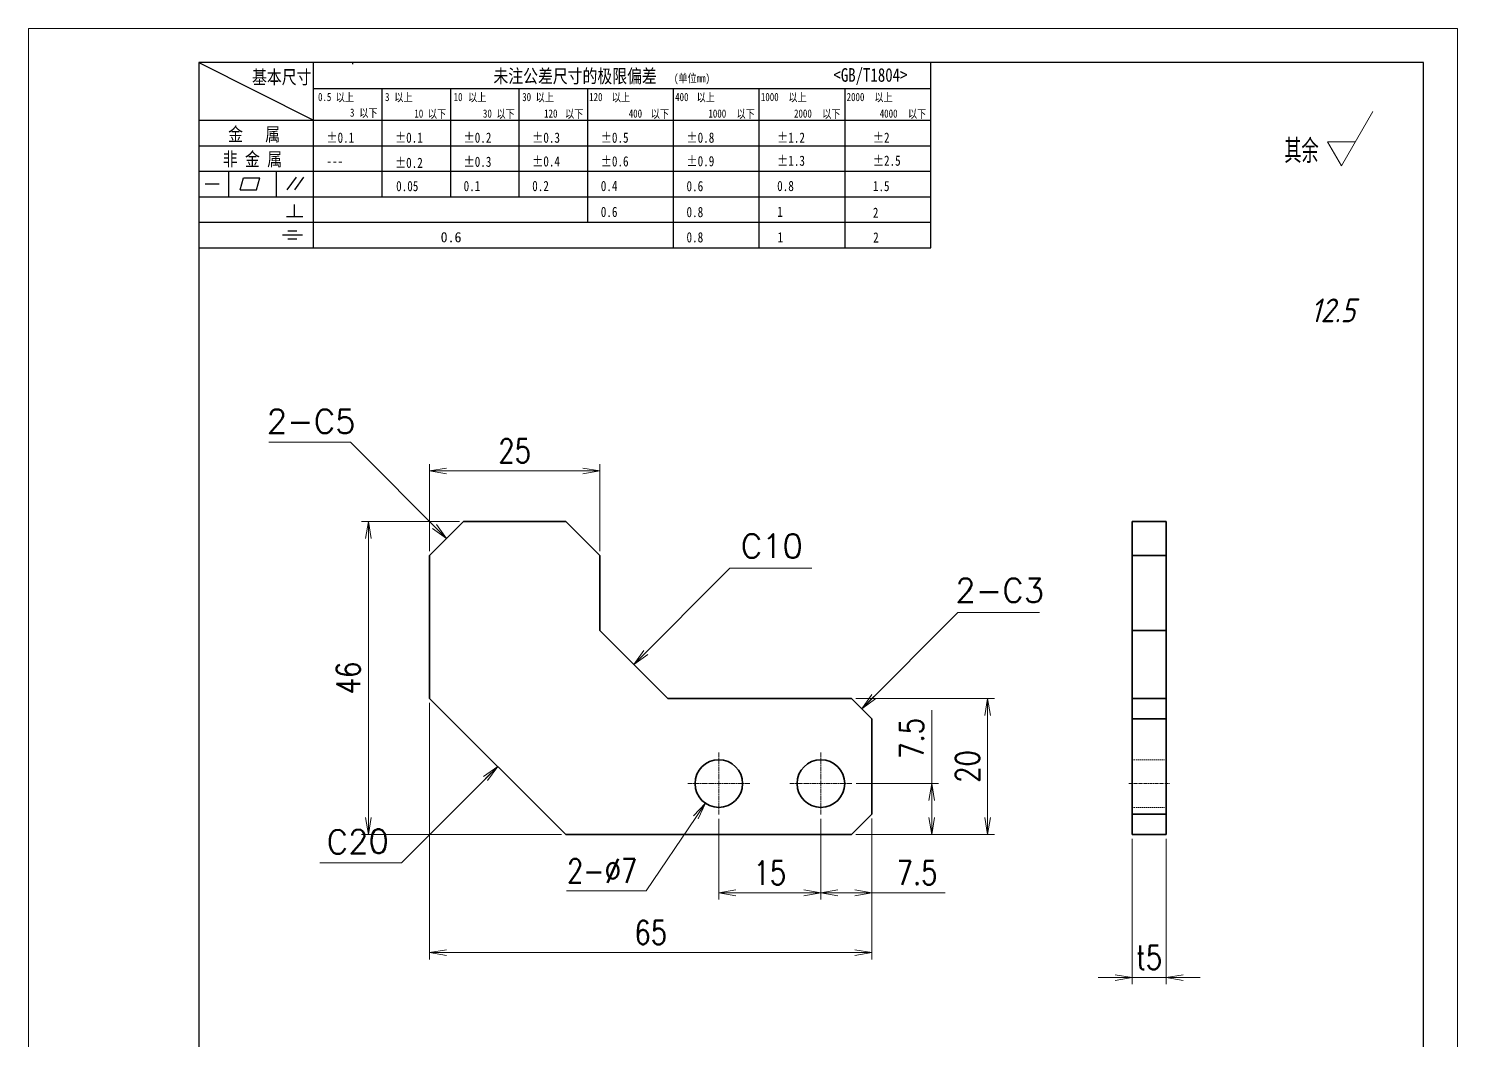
# Model space of a CAD drawing. Header units: millimetres. Extents: x 1333 to 190452, y -42879 to -5704.
# Drawn here: x 176202.6 to 176412.6, y -22687.6 to -22539.1 of the extents above; entities that cross this region are included whole.
import ezdxf
from ezdxf.enums import TextEntityAlignment as Align

# ---------------------------------------------------------------- set-up
doc = ezdxf.new("R2010")
doc.units = ezdxf.units.MM
doc.header["$LTSCALE"] = 0.5
for name, pattern in [('AM_ISO02W050x2', [3.75, 3, -0.75]), ('AM_ISO08W050x2', [9, 6, -0.75, 1.5, -0.75]), ('DOT2', [0.125, 0, -0.125])]:
    doc.linetypes.add(name, pattern=pattern)
for name, color, linetype, lineweight in [('中心线', 2, 'AM_ISO08W050x2', 18), ('图框', 7, 'Continuous', 18), ('标注线', 3, 'Continuous', 18), ('粗实线', 7, 'Continuous', 35), ('虚线', 1, 'AM_ISO02W050x2', 18)]:
    doc.layers.add(name, color=color, linetype=linetype, lineweight=lineweight)
doc.layers.add('图\\M+19E79\\M+195B6\\M+18E9A', color=7, linetype='Continuous')
doc.layers.add('打印-禁用', color=7, linetype='Continuous', lineweight=15, plot=False)
doc.styles.add('DIM', font='romans.shx', dxfattribs={"width": 0.8, "bigfont": 'bigfont.shx'})
doc.styles.add('国标', font='simfang.ttf', dxfattribs={"width": 0.8})
doc.styles.add('机械长仿宋', font='gbenor.shx', dxfattribs={"height": 1, "bigfont": 'gbcbig.shx'})
doc.dimstyles.new('DEH 1-1', dxfattribs={"dimtxt": 3.5, "dimasz": 2.5, "dimexe": 1, "dimexo": 0.625, "dimgap": 1.2, "dimtad": 1, "dimtoh": 1, "dimdsep": 46, "dimtxsty": 'DIM', "dimblk": 'OPEN', "dimcen": 0, "dimclrd": 8, "dimclre": 8, "dimclrt": 2, "dimazin": 2, "dimtfac": 0.5, "dimtmove": 0, "dimatfit": 3, "dimldrblk": 'OPEN', "dimfxl": 0, "dimtolj": 2, "dimlwd": 18, "dimlwe": 18, "dimarcsym": 0})
doc.dimstyles.new('DEH 1-1$0', dxfattribs={"dimtxt": 3.5, "dimasz": 2.5, "dimexe": 1, "dimexo": 0.625, "dimgap": 1.2, "dimtad": 1, "dimzin": 9, "dimdsep": 46, "dimtxsty": 'DIM', "dimblk": 'OPEN', "dimcen": 0, "dimclrd": 8, "dimclre": 8, "dimclrt": 2, "dimazin": 2, "dimtfac": 0.5, "dimtmove": 0, "dimatfit": 3, "dimldrblk": 'OPEN', "dimfxl": 0, "dimtolj": 2, "dimlwd": 18, "dimlwe": 18, "dimarcsym": 0})
doc.dimstyles.new('DEH 1-1$3', dxfattribs={"dimtxt": 3.5, "dimasz": 2.5, "dimexe": 1, "dimexo": 0.625, "dimgap": 1.2, "dimtad": 1, "dimtoh": 1, "dimdsep": 46, "dimtxsty": 'DIM', "dimblk": 'OPEN', "dimcen": 0, "dimclrd": 8, "dimclre": 8, "dimclrt": 2, "dimazin": 2, "dimtfac": 0.5, "dimtofl": 0, "dimtmove": 0, "dimatfit": 3, "dimldrblk": 'OPEN', "dimfxl": 0, "dimtolj": 2, "dimlwd": 18, "dimlwe": 18, "dimarcsym": 0})

# ---------------------------------------------------------------- blocks, each defined once
blk = doc.blocks.new('GZDEH零件A4图框V01版')
at = {"layer": '图\\M+19E79\\M+195B6\\M+18E9A', "linetype": 'Continuous'}
for p, q in [((25, 292), (25, 13.5)), ((205, 292), (25, 292)), ((205, 13.5), (205, 292))]:
    blk.add_line(p, q, dxfattribs=at)
at = {"layer": '图\\M+19E79\\M+195B6\\M+18E9A', "color": 9}
for p, q in [((25, 292), (41.88, 283.54)), ((41.88, 264.79), (41.88, 292)), ((47.66, 291.75), (47.66, 292)), ((132.6, 264.79), (132.6, 292)), ((41.88, 288.22), (132.6, 288.22)), ((51.96, 272.29), (51.96, 288.22)), ((62.04, 272.29), (62.04, 288.22)), ((72.12, 272.29), (72.12, 288.22)), ((82.2, 268.54), (82.2, 288.22)), ((94.8, 264.79), (94.8, 288.22)), ((107.4, 264.79), (107.4, 288.22)), ((120, 264.79), (120, 288.22)), ((25, 283.54), (132.6, 283.54)), ((25, 279.79), (132.6, 279.79)), ((25, 276.04), (132.6, 276.04)), ((29.43, 272.34), (29.43, 276.04)), ((36.42, 272.34), (36.42, 276.04)), ((38.03, 273.3), (39.36, 275.16)), ((39.11, 273.3), (40.45, 275.16)), ((25.94, 274.19), (28, 274.19)), ((31.1, 273.3), (31.58, 275.09)), ((31.1, 273.3), (33.51, 273.3)), ((31.58, 275.09), (33.99, 275.09)), ((33.51, 273.3), (33.99, 275.09)), ((25, 272.29), (132.6, 272.29)), ((39.09, 269.41), (39.09, 271.18)), ((37.93, 269.41), (40.32, 269.41)), ((25, 268.54), (132.6, 268.54)), ((38.08, 267.29), (39.43, 267.29)), ((25, 264.79), (132.6, 264.79)), ((37.3, 266.69), (40.28, 266.69)), ((38.08, 266.09), (39.44, 266.09))]:
    blk.add_line(p, q, dxfattribs=at)
at = {"layer": '打印-禁用', "linetype": 'Continuous'}
for p, q in [((0, 297), (0, 0)), ((210, 297), (0, 297)), ((210, 297), (210, 0))]:
    blk.add_line(p, q, dxfattribs=at)
at = {"layer": '图\\M+19E79\\M+195B6\\M+18E9A', "color": 9, "style": '国标', "width": 0.8}
for s, height, p in [('基本尺寸', 2, (32.84, 288.88)), ('未注公差尺寸的极限偏差', 2, (68.32, 289.02)), ('<GB/T1804>', 2, (118.29, 289.19)), ('30', 1.2, (72.55, 286.35)), ('金   属', 2, (29.33, 280.48)), ('±0.1', 1.5, (43.78, 280.23)), ('±0.1', 1.5, (53.86, 280.23)), ('±0.2', 1.5, (63.94, 280.23)), ('±0.3', 1.5, (74.02, 280.23)), ('±0.5', 1.5, (84.1, 280.23)), ('±0.8', 1.5, (96.7, 280.23)), ('±1.2', 1.5, (110.02, 280.23)), ('±2', 1.5, (124.09, 280.23)), ('非 金 属', 2, (28.53, 276.82)), ('---', 1.5, (43.78, 276.81)), ('±0.2', 1.5, (53.86, 276.54)), ('±0.3', 1.5, (63.94, 276.69)), ('±0.4', 1.5, (74.02, 276.75)), ('±0.6', 1.5, (84.1, 276.75)), ('±0.9', 1.5, (96.7, 276.78)), ('±1.3', 1.5, (110.02, 276.84)), ('±2.5', 1.5, (124.09, 276.85)), ('0.1', 1.5, (63.94, 273.12)), ('0.2', 1.5, (74.02, 273.13)), ('0.4', 1.5, (84.1, 273.13)), ('0.6', 1.5, (96.7, 273.11)), ('0.8', 1.5, (110.02, 273.13)), ('1.5', 1.5, (124.09, 273.12)), ('0.6', 1.5, (84.1, 269.33)), ('0.8', 1.5, (96.7, 269.3)), ('1', 1.5, (110.02, 269.34)), ('2', 1.5, (124.09, 269.2)), ('0.8', 1.5, (96.7, 265.59)), ('1', 1.5, (110.1, 265.6)), ('2', 1.5, (124.13, 265.57))]:
    blk.add_text(s, height=height, dxfattribs=at).set_placement(p)
at = {"layer": '图\\M+19E79\\M+195B6\\M+18E9A', "color": 9, "lineweight": 15, "style": '国标', "width": 0.8}
for s, p in [('0.5', (42.54, 286.35)), ('以上', (45.15, 286.3)), ('3', (52.39, 286.35)), ('以上', (53.76, 286.3)), ('10', (62.47, 286.35)), ('以上', (64.6, 286.3)), ('以上', (74.53, 286.3)), ('120', (82.39, 286.35)), ('以上', (85.72, 286.3)), ('400', (95.03, 286.35)), ('以上', (98.19, 286.3)), ('1000', (107.63, 286.35)), ('以上', (111.67, 286.3)), ('2000', (120.23, 286.35)), ('以上', (124.31, 286.3)), ('3', (47.24, 284.06)), ('以下', (48.61, 284.01)), ('10', (56.7, 283.92)), ('以下', (58.69, 283.87)), ('30', (66.78, 283.92)), ('以下', (68.77, 283.87)), ('120', (75.77, 283.92)), ('以下', (78.85, 283.87)), ('400', (88.21, 283.92)), ('以下', (91.45, 283.87)), ('1000', (99.92, 283.92)), ('以下', (104.05, 283.87)), ('2000', (112.5, 283.92)), ('以下', (116.65, 283.87)), ('4000', (125.1, 283.92)), ('以下', (129.25, 283.87))]:
    blk.add_text(s, height=1.2, dxfattribs=at).set_placement(p)
at = {"layer": '图\\M+19E79\\M+195B6\\M+18E9A', "color": 9, "lineweight": 13, "style": '国标'}
blk.add_text('0.6', height=1.5, dxfattribs=at).set_placement((60.56, 265.61))
at = {"layer": '图\\M+19E79\\M+195B6\\M+18E9A', "color": 9, "lineweight": 15, "insert": (94.85, 290.31), "char_height": 1.2, "width": 8.7957, "attachment_point": 1, "style": '国标'}
blk.add_mtext('(单位mm)', dxfattribs=at)
at = {"layer": '图\\M+19E79\\M+195B6\\M+18E9A', "color": 9, "insert": (54.02, 273.09), "char_height": 1.5, "attachment_point": 7, "style": '国标'}
blk.add_mtext_dynamic_manual_height_columns('0.05', width=5.1982, gutter_width=12.5, heights=[0], dxfattribs=at)
blk = doc.blocks.new('DEH A4')
at = {"layer": '图框'}
blk.add_blockref('GZDEH零件A4图框V01版', (0, 0), dxfattribs=at)
blk = doc.blocks.new('FINISHER_TR')
at = {"layer": '标注线'}
for p, q in [((0, 0), (4.62, 8)), ((-2.02, 3.5), (0, 0)), ((2.02, 3.5), (-2.02, 3.5))]:
    blk.add_line(p, q, dxfattribs=at)
at = {"layer": '标注线', "color": 2, "style": '机械长仿宋', "oblique": 15}
blk.add_attdef('0.0', text='', height=3.5, dxfattribs=at).set_placement((2.03, -24.04), align=Align.BOTTOM_RIGHT)
blk = doc.blocks.new('其余12.5')
at = {"layer": '标注线'}
blk.add_blockref('FINISHER_TR', (0, 0), dxfattribs=at).add_auto_attribs({'0.0': '12.5'})
at = {"layer": '标注线', "color": 7, "linetype": 'DOT2', "style": '机械长仿宋'}
blk.add_text('其余', height=3.5, dxfattribs=at).set_placement((-8.38, 0.4))
blk = doc.blocks.new('_Open')
at = {"color": 0, "linetype": 'ByBlock', "lineweight": -2}
for p, q in [((-1, 0.167), (0, 0)), ((-1, -0.167), (0, 0)), ((0, 0), (-1, 0))]:
    blk.add_line(p, q, dxfattribs=at)
blk = doc.blocks.new('*D244')
at = {"layer": 'Defpoints', "color": 0, "transparency": 16777216}
for p in [(176304.05, -22654.58), (176319.05, -22654.58), (176304.05, -22666.09)]:
    blk.add_point(p, dxfattribs=at)
at = {"layer": '标注线', "color": 8, "lineweight": 18, "transparency": 16777216}
for p, q in [((176304.05, -22655.21), (176304.05, -22667.09)), ((176319.05, -22655.21), (176319.05, -22667.09)), ((176316.55, -22666.09), (176306.55, -22666.09))]:
    blk.add_line(p, q, dxfattribs=at)
at = {"layer": '标注线', "color": 8, "lineweight": 18, "transparency": 16777216, "xscale": 2.5, "yscale": 2.5, "zscale": 2.5, "rotation": 180}
blk.add_blockref('_Open', (176304.05, -22666.09), dxfattribs=at)
at = {"layer": '标注线', "color": 8, "lineweight": 18, "transparency": 16777216, "xscale": 2.5, "yscale": 2.5, "zscale": 2.5}
blk.add_blockref('_Open', (176319.05, -22666.09), dxfattribs=at)
at = {"layer": '标注线', "color": 2, "transparency": 16777216, "insert": (176311.55, -22663.14), "char_height": 3.5, "attachment_point": 5, "style": 'DIM'}
blk.add_mtext('\\A2;15', dxfattribs=at)
blk = doc.blocks.new('*D245')
at = {"layer": 'Defpoints', "color": 0, "transparency": 16777216}
for p in [(176319.05, -22654.58), (176326.55, -22654.53), (176326.55, -22666.09)]:
    blk.add_point(p, dxfattribs=at)
at = {"layer": '标注线', "color": 8, "lineweight": 18, "transparency": 16777216}
for p, q in [((176319.05, -22655.21), (176319.05, -22667.09)), ((176326.55, -22655.16), (176326.55, -22667.09)), ((176321.55, -22666.09), (176324.05, -22666.09)), ((176326.55, -22666.09), (176337.32, -22666.09))]:
    blk.add_line(p, q, dxfattribs=at)
at = {"layer": '标注线', "color": 8, "lineweight": 18, "transparency": 16777216, "xscale": 2.5, "yscale": 2.5, "zscale": 2.5, "rotation": 180}
blk.add_blockref('_Open', (176319.05, -22666.09), dxfattribs=at)
at = {"layer": '标注线', "color": 8, "lineweight": 18, "transparency": 16777216, "xscale": 2.5, "yscale": 2.5, "zscale": 2.5}
blk.add_blockref('_Open', (176326.55, -22666.09), dxfattribs=at)
at = {"layer": '标注线', "color": 2, "transparency": 16777216, "insert": (176333.18, -22663.14), "char_height": 3.5, "attachment_point": 5, "style": 'DIM'}
blk.add_mtext('\\A2;7.5', dxfattribs=at)
blk = doc.blocks.new('*D246')
at = {"layer": 'Defpoints', "color": 0, "transparency": 16777216}
for p in [(176323.6, -22650.03), (176335.35, -22650.03), (176323.55, -22657.53)]:
    blk.add_point(p, dxfattribs=at)
at = {"layer": '标注线', "color": 8, "lineweight": 18, "transparency": 16777216}
for p, q in [((176335.35, -22650.03), (176335.35, -22639.27)), ((176324.22, -22650.03), (176336.35, -22650.03)), ((176335.35, -22655.03), (176335.35, -22652.53)), ((176324.17, -22657.53), (176336.35, -22657.53))]:
    blk.add_line(p, q, dxfattribs=at)
at = {"layer": '标注线', "color": 8, "lineweight": 18, "transparency": 16777216, "xscale": 2.5, "yscale": 2.5, "zscale": 2.5}
for p, rotation in [((176335.35, -22650.03), 90), ((176335.35, -22657.53), 270)]:
    blk.add_blockref('_Open', p, dxfattribs=dict(at, rotation=rotation))
at = {"layer": '标注线', "color": 2, "transparency": 16777216, "insert": (176332.4, -22643.4), "char_height": 3.5, "attachment_point": 5, "rotation": 90, "style": 'DIM'}
blk.add_mtext('\\A2;7.5', dxfattribs=at)
blk = doc.blocks.new('*D247')
at = {"layer": 'Defpoints', "color": 0, "transparency": 16777216}
for p in [(176323.55, -22637.53), (176323.55, -22657.53), (176343.55, -22657.53)]:
    blk.add_point(p, dxfattribs=at)
at = {"layer": '标注线', "color": 8, "lineweight": 18, "transparency": 16777216}
for p, q in [((176324.17, -22637.53), (176344.55, -22637.53)), ((176343.55, -22640.03), (176343.55, -22655.03)), ((176324.17, -22657.53), (176344.55, -22657.53))]:
    blk.add_line(p, q, dxfattribs=at)
at = {"layer": '标注线', "color": 8, "lineweight": 18, "transparency": 16777216, "xscale": 2.5, "yscale": 2.5, "zscale": 2.5}
for p, rotation in [((176343.55, -22637.53), 90), ((176343.55, -22657.53), 270)]:
    blk.add_blockref('_Open', p, dxfattribs=dict(at, rotation=rotation))
at = {"layer": '标注线', "color": 2, "transparency": 16777216, "insert": (176340.6, -22647.53), "char_height": 3.5, "attachment_point": 5, "rotation": 90, "style": 'DIM'}
blk.add_mtext('\\A2;20', dxfattribs=at)
blk = doc.blocks.new('*D248')
at = {"layer": 'Defpoints', "color": 0, "transparency": 16777216}
for p in [(176261.55, -22637.53), (176326.55, -22654.53), (176326.55, -22674.87)]:
    blk.add_point(p, dxfattribs=at)
at = {"layer": '标注线', "color": 8, "lineweight": 18, "transparency": 16777216}
for p, q in [((176261.55, -22638.16), (176261.55, -22675.87)), ((176326.55, -22655.16), (176326.55, -22675.87)), ((176264.05, -22674.87), (176324.05, -22674.87))]:
    blk.add_line(p, q, dxfattribs=at)
at = {"layer": '标注线', "color": 8, "lineweight": 18, "transparency": 16777216, "xscale": 2.5, "yscale": 2.5, "zscale": 2.5, "rotation": 180}
blk.add_blockref('_Open', (176261.55, -22674.87), dxfattribs=at)
at = {"layer": '标注线', "color": 8, "lineweight": 18, "transparency": 16777216, "xscale": 2.5, "yscale": 2.5, "zscale": 2.5}
blk.add_blockref('_Open', (176326.55, -22674.87), dxfattribs=at)
at = {"layer": '标注线', "color": 2, "transparency": 16777216, "insert": (176294.05, -22671.92), "char_height": 3.5, "attachment_point": 5, "style": 'DIM'}
blk.add_mtext('\\A2;65', dxfattribs=at)
blk = doc.blocks.new('*D249')
at = {"layer": 'Defpoints', "color": 0, "transparency": 16777216}
for p in [(176306.01, -22647.13), (176302.09, -22652.93)]:
    blk.add_point(p, dxfattribs=at)
at = {"layer": '标注线', "color": 8, "lineweight": 18, "transparency": 16777216}
for p, q in [((176293.37, -22665.8), (176300.68, -22655)), ((176281.64, -22665.8), (176293.37, -22665.8))]:
    blk.add_line(p, q, dxfattribs=at)
at = {"layer": '标注线', "color": 8, "lineweight": 18, "transparency": 16777216, "xscale": 2.5, "yscale": 2.5, "zscale": 2.5, "rotation": 55.88483082099329}
blk.add_blockref('_Open', (176302.09, -22652.93), dxfattribs=at)
at = {"layer": '标注线', "color": 2, "transparency": 16777216, "insert": (176286.9, -22662.85), "char_height": 3.5, "attachment_point": 5, "style": 'DIM'}
blk.add_mtext('\\A2;2-%%c7', dxfattribs=at)
blk = doc.blocks.new('*D250')
at = {"layer": 'Defpoints', "color": 0, "transparency": 16777216}
for p in [(176266.55, -22611.53), (176252.55, -22657.53), (176281.55, -22657.53)]:
    blk.add_point(p, dxfattribs=at)
at = {"layer": '标注线', "color": 8, "lineweight": 18, "transparency": 16777216}
for p, q in [((176265.92, -22611.53), (176251.55, -22611.53)), ((176252.55, -22614.03), (176252.55, -22655.03)), ((176280.92, -22657.53), (176251.55, -22657.53))]:
    blk.add_line(p, q, dxfattribs=at)
at = {"layer": '标注线', "color": 8, "lineweight": 18, "transparency": 16777216, "xscale": 2.5, "yscale": 2.5, "zscale": 2.5}
for p, rotation in [((176252.55, -22611.53), 90), ((176252.55, -22657.53), 270)]:
    blk.add_blockref('_Open', p, dxfattribs=dict(at, rotation=rotation))
at = {"layer": '标注线', "color": 2, "transparency": 16777216, "insert": (176249.6, -22634.53), "char_height": 3.5, "attachment_point": 5, "rotation": 90, "style": 'DIM'}
blk.add_mtext('\\A2;46', dxfattribs=at)
blk = doc.blocks.new('*D251')
at = {"layer": 'Defpoints', "color": 0, "transparency": 16777216}
for p in [(176286.55, -22604.1), (176261.55, -22616.53), (176286.55, -22616.53)]:
    blk.add_point(p, dxfattribs=at)
at = {"layer": '标注线', "color": 8, "lineweight": 18, "transparency": 16777216}
for p, q in [((176261.55, -22615.91), (176261.55, -22603.1)), ((176264.05, -22604.1), (176284.05, -22604.1)), ((176286.55, -22615.91), (176286.55, -22603.1))]:
    blk.add_line(p, q, dxfattribs=at)
at = {"layer": '标注线', "color": 8, "lineweight": 18, "transparency": 16777216, "xscale": 2.5, "yscale": 2.5, "zscale": 2.5, "rotation": 180}
blk.add_blockref('_Open', (176261.55, -22604.1), dxfattribs=at)
at = {"layer": '标注线', "color": 8, "lineweight": 18, "transparency": 16777216, "xscale": 2.5, "yscale": 2.5, "zscale": 2.5}
blk.add_blockref('_Open', (176286.55, -22604.1), dxfattribs=at)
at = {"layer": '标注线', "color": 2, "transparency": 16777216, "insert": (176274.05, -22601.15), "char_height": 3.5, "attachment_point": 5, "style": 'DIM'}
blk.add_mtext('\\A2;25', dxfattribs=at)
blk = doc.blocks.new('*D252')
at = {"layer": 'Defpoints', "color": 0, "transparency": 16777216}
for p in [(176364.79, -22657.53), (176369.79, -22657.53), (176369.79, -22678.53)]:
    blk.add_point(p, dxfattribs=at)
at = {"layer": '标注线', "color": 8, "lineweight": 18, "transparency": 16777216}
for p, q in [((176364.79, -22658.16), (176364.79, -22679.53)), ((176369.79, -22658.16), (176369.79, -22679.53)), ((176362.29, -22678.53), (176359.79, -22678.53)), ((176364.79, -22678.53), (176369.79, -22678.53)), ((176372.29, -22678.53), (176374.79, -22678.53))]:
    blk.add_line(p, q, dxfattribs=at)
at = {"layer": '标注线', "color": 8, "lineweight": 18, "transparency": 16777216, "xscale": 2.5, "yscale": 2.5, "zscale": 2.5}
blk.add_blockref('_Open', (176364.79, -22678.53), dxfattribs=at)
at = {"layer": '标注线', "color": 8, "lineweight": 18, "transparency": 16777216, "xscale": 2.5, "yscale": 2.5, "zscale": 2.5, "rotation": 180}
blk.add_blockref('_Open', (176369.79, -22678.53), dxfattribs=at)
at = {"layer": '标注线', "color": 2, "transparency": 16777216, "insert": (176367.29, -22675.58), "char_height": 3.5, "attachment_point": 5, "style": 'DIM'}
blk.add_mtext('\\A2;{\\Fromans,bigfont|c134;t}5', dxfattribs=at)
blk = doc.blocks.new('CHAMFER_DIM_LS2')
at = {"layer": '标注线', "color": 8}
blk.add_line((0, -20), (-8.49, -28.49), dxfattribs=at)
at = {"color": 2, "char_height": 3.5, "attachment_point": 9, "style": 'DIM'}
for insert in [(-8.27, 28.27), (-8.27, 28.27), (-8.27, 28.27), (-8.27, 25.32), (-11.2, 21.2)]:
    blk.add_mtext('\\A2;', dxfattribs=dict(at, insert=insert))
at = {"layer": '标注线', "color": 2, "style": 'DIM'}
blk.add_attdef('000', text='', height=3.5, rotation=45.9464, dxfattribs=at).set_placement((-4.73, -24.28), align=Align.BOTTOM_CENTER)
at = {"layer": '标注线'}
blk.add_leader([(0, 0), (0, -20)], dimstyle='DEH 1-1', dxfattribs=at)
blk = doc.blocks.new('CHAMFER_DIM_RS1')
at = {"layer": '标注线', "color": 8}
blk.add_line((0, 20), (8.49, 28.49), dxfattribs=at)
at = {"color": 2, "char_height": 3.5, "attachment_point": 9, "style": 'DIM'}
for insert in [(-8.27, 28.27), (-8.27, 28.27), (-8.27, 28.27), (-8.27, 25.32), (-11.2, 21.2)]:
    blk.add_mtext('\\A2;', dxfattribs=dict(at, insert=insert))
at = {"layer": '标注线', "color": 2, "style": 'DIM'}
blk.add_attdef('000', text='', height=3.5, rotation=45, dxfattribs=at).set_placement((4.03, 24.66), align=Align.BOTTOM_CENTER)
at = {"layer": '标注线'}
blk.add_leader([(0, 0), (0, 20)], dimstyle='DEH 1-1', dxfattribs=at)
blk = doc.blocks.new('CHAMFER_DIM_LS1')
at = {"layer": '标注线', "color": 8}
blk.add_line((0, 20), (-8.49, 28.49), dxfattribs=at)
at = {"color": 2, "char_height": 3.5, "attachment_point": 9, "style": 'DIM'}
for insert in [(-8.27, 28.27), (-8.27, 28.27), (-8.27, 28.27), (-8.27, 25.32), (-11.2, 21.2)]:
    blk.add_mtext('\\A2;', dxfattribs=dict(at, insert=insert))
at = {"layer": '标注线', "color": 2, "style": 'DIM'}
blk.add_attdef('000', text='', height=3.5, rotation=315, dxfattribs=at).set_placement((-3.89, 24.28), align=Align.BOTTOM_CENTER)
at = {"layer": '标注线'}
blk.add_leader([(0, 0), (0, 20)], dimstyle='DEH 1-1', dxfattribs=at)

msp = doc.modelspace()

# ---------------------------------------------------------------- linework, layer by layer
at = {"layer": '中心线', "ltscale": 0.2275}
for p, q in [((176304.049, -22645.483), (176304.049, -22654.583)), ((176319.049, -22645.483), (176319.049, -22654.583)), ((176308.599, -22650.033), (176299.499, -22650.033)), ((176323.599, -22650.033), (176314.499, -22650.033))]:
    msp.add_line(p, q, dxfattribs=at)
at = {"layer": '中心线', "ltscale": 0.15}
msp.add_line((176364.289, -22650.033), (176370.289, -22650.033), dxfattribs=at)
at = {"layer": '粗实线', "ltscale": 0.176777}
for p, q in [((176261.549, -22616.533), (176266.549, -22611.533)), ((176281.549, -22611.533), (176286.549, -22616.533))]:
    msp.add_line(p, q, dxfattribs=at)
at = {"layer": '粗实线', "ltscale": 0.375}
msp.add_line((176266.549, -22611.533), (176281.549, -22611.533), dxfattribs=at)
at = {"layer": '粗实线', "ltscale": 0.125}
for p, q in [((176364.789, -22611.533), (176364.789, -22616.533)), ((176369.789, -22611.533), (176364.789, -22611.533)), ((176369.789, -22611.533), (176369.789, -22616.533)), ((176369.789, -22616.533), (176364.789, -22616.533)), ((176369.789, -22627.533), (176364.789, -22627.533)), ((176364.789, -22637.533), (176369.789, -22637.533)), ((176364.789, -22640.533), (176369.789, -22640.533)), ((176369.789, -22654.533), (176364.789, -22654.533)), ((176364.789, -22657.533), (176369.789, -22657.533))]:
    msp.add_line(p, q, dxfattribs=at)
at = {"layer": '粗实线'}
for p, q in [((176261.549, -22616.533), (176261.549, -22637.533)), ((176261.549, -22637.533), (176281.549, -22657.533)), ((176323.549, -22637.533), (176296.549, -22637.533)), ((176281.549, -22657.533), (176323.549, -22657.533))]:
    msp.add_line(p, q, dxfattribs=at)
at = {"layer": '粗实线', "ltscale": 0.275}
for p, q in [((176286.549, -22616.533), (176286.549, -22627.533)), ((176364.789, -22616.533), (176364.789, -22627.533)), ((176369.789, -22616.533), (176369.789, -22627.533))]:
    msp.add_line(p, q, dxfattribs=at)
at = {"layer": '粗实线', "ltscale": 0.353553}
msp.add_line((176296.549, -22637.533), (176286.549, -22627.533), dxfattribs=at)
at = {"layer": '粗实线', "ltscale": 0.25}
for p, q in [((176364.789, -22637.533), (176364.789, -22627.533)), ((176369.789, -22637.533), (176369.789, -22627.533))]:
    msp.add_line(p, q, dxfattribs=at)
at = {"layer": '粗实线', "ltscale": 0.106066}
for p, q in [((176326.549, -22640.533), (176323.549, -22637.533)), ((176323.549, -22657.533), (176326.549, -22654.533))]:
    msp.add_line(p, q, dxfattribs=at)
at = {"layer": '粗实线', "ltscale": 0.075}
for p, q in [((176364.789, -22640.533), (176364.789, -22637.533)), ((176369.789, -22640.533), (176369.789, -22637.533)), ((176364.789, -22657.533), (176364.789, -22654.533)), ((176369.789, -22654.533), (176369.789, -22657.533))]:
    msp.add_line(p, q, dxfattribs=at)
at = {"layer": '粗实线', "ltscale": 0.35}
for p, q in [((176326.549, -22640.533), (176326.549, -22654.533)), ((176364.789, -22640.533), (176364.789, -22654.533)), ((176369.789, -22640.533), (176369.789, -22654.533))]:
    msp.add_line(p, q, dxfattribs=at)
at = {"layer": '粗实线'}
for centre in [(176304.049, -22650.033), (176319.049, -22650.033)]:
    msp.add_circle(centre, 3.5, dxfattribs=at)
at = {"layer": '虚线', "ltscale": 0.125}
for p, q in [((176364.789, -22616.533), (176369.789, -22616.533)), ((176369.789, -22637.533), (176364.789, -22637.533)), ((176364.789, -22646.533), (176369.789, -22646.533)), ((176364.789, -22646.533), (176369.789, -22646.533)), ((176364.789, -22653.533), (176369.789, -22653.533)), ((176364.789, -22653.533), (176369.789, -22653.533))]:
    msp.add_line(p, q, dxfattribs=at)

# ---------------------------------------------------------------- block references
at = {"layer": '图框'}
msp.add_blockref('DEH A4', (176202.603, -22836.123), dxfattribs=at)
at = {"layer": '标注线'}
msp.add_blockref('其余12.5', (176395.547, -22559.28), dxfattribs=at)
for name, p, rotation, values in [('CHAMFER_DIM_LS1', (176264.049, -22614.033), 45.00000000191606, {'000': '2-C5'}), ('CHAMFER_DIM_RS1', (176291.549, -22632.533), 315.0000000004422, {'000': 'C10'}), ('CHAMFER_DIM_RS1', (176325.049, -22639.033), 315.0000000004422, {'000': '2-C3'}), ('CHAMFER_DIM_LS2', (176271.549, -22647.533), 315.0000000004422, {'000': 'C20'})]:
    msp.add_blockref(name, p, dxfattribs=dict(at, rotation=rotation)).add_auto_attribs(values)

# ---------------------------------------------------------------- dimensions: what is measured, and where the dimension line sits
for base, p1, p2, picture, middle in [((176286.549, -22604.103), (176261.549, -22616.533), (176286.549, -22616.533), '*D251', (176274.049, -22601.153)), ((176326.549, -22674.869), (176261.549, -22637.533), (176326.549, -22654.533), '*D248', (176294.049, -22671.919)), ((176304.049, -22666.089), (176319.049, -22654.583), (176304.049, -22654.583), '*D244', (176311.549, -22663.139)), ((176326.549, -22666.089), (176319.049, -22654.583), (176326.549, -22654.533), '*D245', (176333.182, -22663.139))]:
    dim = msp.add_linear_dim(base=base, p1=p1, p2=p2, dimstyle='DEH 1-1$0', dxfattribs=at)
    dim.commit()
    dim.dimension.update_dxf_attribs({"geometry": picture, "text_midpoint": middle})
for base, p1, p2, picture, middle in [((176252.553, -22657.533), (176266.549, -22611.533), (176281.549, -22657.533), '*D250', (176249.603, -22634.533)), ((176343.545, -22657.533), (176323.549, -22637.533), (176323.549, -22657.533), '*D247', (176340.595, -22647.533)), ((176335.352, -22650.033), (176323.549, -22657.533), (176323.599, -22650.033), '*D246', (176332.402, -22643.399))]:
    dim = msp.add_linear_dim(base=base, p1=p1, p2=p2, angle=90, dimstyle='DEH 1-1$0', dxfattribs=at)
    dim.commit()
    dim.dimension.update_dxf_attribs({"geometry": picture, "text_midpoint": middle})
dim = msp.add_diameter_dim_2p(p1=(176306.012, -22647.135), p2=(176302.086, -22652.93), dimstyle='DEH 1-1$3', override={"dimpost": '2-%%c<>'}, dxfattribs=at)
dim.commit()
dim.dimension.update_dxf_attribs({"geometry": '*D249', "text_midpoint": (176286.903, -22665.797), "dimtype": 163})
dim = msp.add_linear_dim(base=(176369.789, -22678.531), p1=(176364.789, -22657.533), p2=(176369.789, -22657.533), text='{\\Fromans,bigfont|c134;t}<>', dimstyle='DEH 1-1$0', dxfattribs=at)
dim.commit()
dim.dimension.update_dxf_attribs({"geometry": '*D252', "text_midpoint": (176367.289, -22678.531), "dimtype": 160})

doc.saveas('drawing.dxf')
